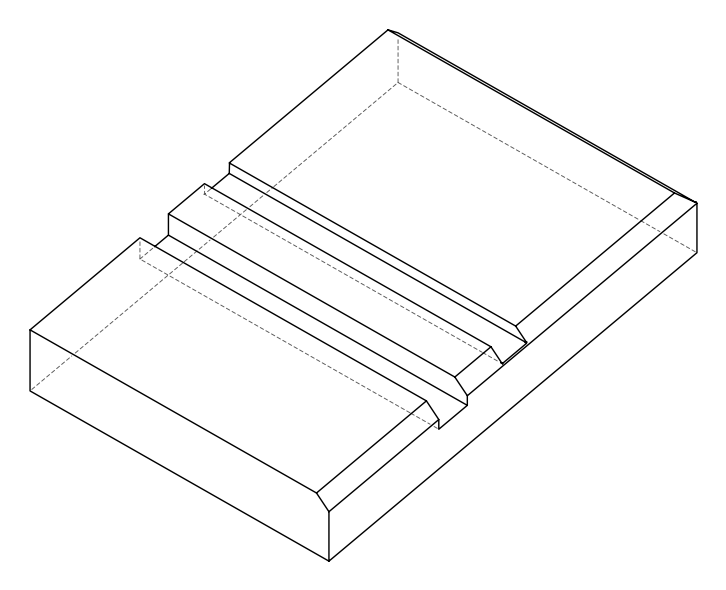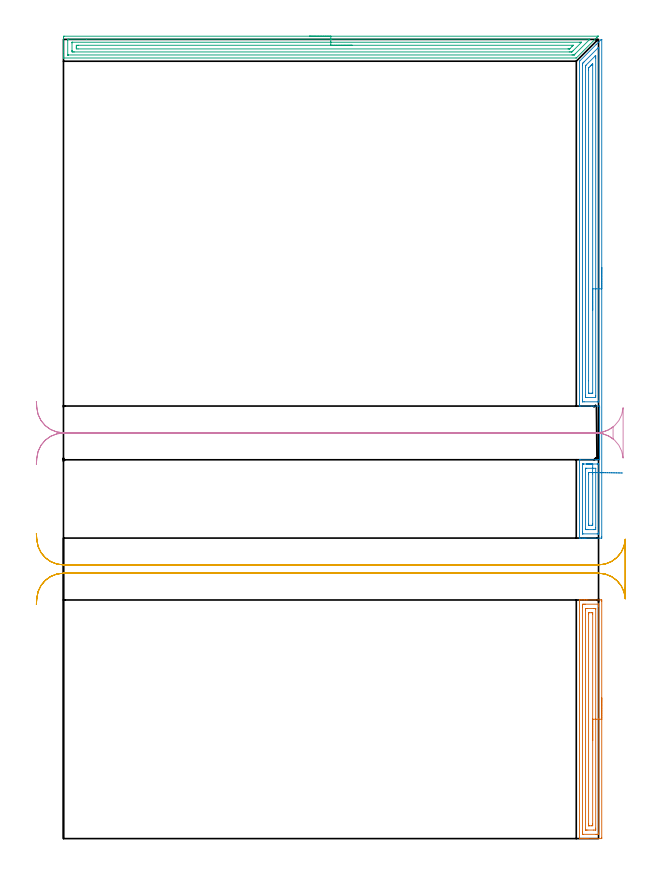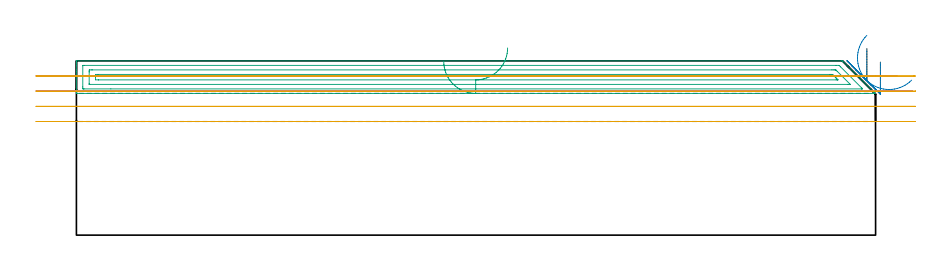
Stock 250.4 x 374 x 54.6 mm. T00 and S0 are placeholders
(PLAN: 5 operations, 1 tool changes, 26.3 min)
(1 AREA_MILL | FG_CHAMFER_SURFACE | UGT0205_001 | 3.81 min | 6367 mm3)
(2 AREA_MILL_1 | FG_CHAMFER_SURFACE_1 | UGT0205_001 | 7.18 min | 12938 mm3)
(3 AREA_MILL_2 | FG_CHAMFER_SURFACE_2 | UGT0205_001 | 8.08 min | 12664 mm3)
(4 MILL_RECTANGULAR_SLOT | SLOT_RECTANGULAR | UGT0201_107 | Follow Part, ap 6.25, ae 75% | 2.37 min | 57748 mm3)
(5 MILL_RECTANGULAR_SLOT_1 | SLOT_RECTANGULAR_1 | UGT0201_107 | Follow Part, ap 6.25, ae 75% | 4.92 min | 136873 mm3)
(TOOL UGT0205_001 | Chamfer Mill 20 x 3 x 45 deg. | D20 FL50 Z2)
(TOOL UGT0201_107 | End Mill 25 mm | D25 FL25 Z2)
(OP 1 AREA_MILL)
G17 G21 G94 G90
T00 M6
G54
G17 G0 G90 X251.9 Y65.85 S1061 M3
G43 Z64.6 H0
Z54.2
G94 G1 Y65.812 Z53.328 F250.
Y65.698 Z52.464
Y65.509 Z51.612
Y65.247 Z50.78
Y64.913 Z49.974
Y64.51 Z49.2
Y64.042 Z48.464
Y63.51 Z47.772
Y62.921 Z47.129
Y62.278 Z46.54
Y61.586 Z46.009
Y60.85 Z45.54
Y60.076 Z45.137
Y59.27 Z44.803
Y58.438 Z44.541
Y57.586 Z44.352
Y56.722 Z44.238
Y55.85 Z44.2
Y0.589
X251.894 Y0.078 Z44.204
X251.891 Y0.01 Z44.206
X251.817 Y0. Z44.28
X245.385 Z50.709
X244.792 Z51.306
X244.509 Z51.588
X243.915 Z52.182
X243.633 Z52.463
X243.068 Z53.031
X242.445 Z53.654
X241.88 Z54.219
X241.745 Z54.354
X241.622 Z54.47
X241.619 Z54.473
X241.502 Y0.01 Z54.588
X241.5 Y0.144 Z54.6
Y111.556
X241.502 Y111.69 Z54.589
X241.62 Y111.697 Z54.473
X241.745 Y111.7 Z54.354
X242.445 Z53.654
X243.068 Z53.032
X243.633 Z52.463
X243.915 Z52.182
X244.509 Z51.588
X244.792 Z51.306
X245.385 Z50.709
X251.52 Z44.577
X251.821 Y111.696 Z44.276
X251.892 Y111.69 Z44.205
X251.899 Y111.617 Z44.199
X251.9 Y111.111 Z44.2
Y55.85
X250.486 Z45.614
X250.485 Y2.533 Z45.615
X250.483 Y2.372 Z45.617
X250.479 Y2.016 Z45.621
X250.128 Y2.005 Z45.972
X249.767 Y2.002 Z46.333
X249.256 Y2. Z46.844
X243.122 Z52.978
X242.974 Y2.003 Z53.126
X242.95 Y2.005 Z53.15
X242.928 Y2.009 Z53.172
X242.921 Y2.036 Z53.179
X242.917 Y2.209 Z53.183
X242.915 Y2.372 Z53.185
X242.914 Y3.103 Z53.186
Y108.437
X242.915 Y109.167 Z53.185
X242.917 Y109.328 Z53.183
X242.921 Y109.684 Z53.179
X243.272 Y109.695 Z52.828
X243.633 Y109.698 Z52.467
X244.144 Y109.7 Z51.956
X250.278 Z45.822
X250.426 Y109.697 Z45.674
X250.45 Y109.695 Z45.65
X250.472 Y109.691 Z45.628
X250.479 Y109.664 Z45.621
X250.483 Y109.491 Z45.617
X250.485 Y109.328 Z45.615
X250.486 Y108.597 Z45.614
Y55.85
X249.071 Z47.029
Y4.862
X249.07 Y4.155 Z47.03
X249.068 Y4.063 Z47.032
X249.065 Y4.02 Z47.035
X249.06 Y4.009 Z47.04
X249.039 Y4.004 Z47.061
X248.891 Y4.002 Z47.209
X248.166 Y4. Z47.934
X245.385 Z50.715
X244.66 Y4.001 Z51.44
X244.509 Y4.005 Z51.591
X244.358 Y4.01 Z51.742
X244.335 Y4.019 Z51.765
X244.332 Y4.045 Z51.768
X244.33 Y4.093 Z51.77
X244.329 Y4.155 Z51.771
X244.328 Y4.338 Z51.772
X244.329 Y106.838 Z51.771
X244.33 Y107.545 Z51.77
X244.332 Y107.637 Z51.768
X244.335 Y107.68 Z51.765
X244.34 Y107.691 Z51.76
X244.361 Y107.696 Z51.739
X244.509 Y107.698 Z51.591
X245.234 Y107.7 Z50.866
X248.014 Z48.086
X248.74 Y107.699 Z47.36
X248.891 Y107.695 Z47.209
X249.042 Y107.69 Z47.058
X249.065 Y107.681 Z47.035
X249.068 Y107.655 Z47.032
X249.07 Y107.607 Z47.03
X249.071 Y107.545 Z47.029
Y107.362
Y55.85
X247.657 Z48.443
X247.656 Y6.828 Z48.444
X247.653 Y6.304 Z48.447
X247.65 Y6.125 Z48.45
X247.641 Y6.01 Z48.459
X247.076 Y6. Z49.024
X246.2 Z49.9
X245.855 Y6.003 Z50.245
X245.769 Y6.007 Z50.331
X245.752 Y6.01 Z50.348
X245.749 Y6.019 Z50.351
X245.746 Y6.049 Z50.354
X245.744 Y6.117 Z50.356
X245.743 Y6.465 Z50.357
Y6.828
X245.744 Y104.872 Z50.356
X245.746 Y105.396 Z50.354
X245.75 Y105.575 Z50.35
X245.759 Y105.69 Z50.341
X246.324 Y105.7 Z49.776
X247.2 Z48.9
X247.545 Y105.697 Z48.555
X247.631 Y105.693 Z48.469
X247.648 Y105.69 Z48.452
X247.651 Y105.681 Z48.449
X247.654 Y105.651 Z48.446
X247.656 Y105.583 Z48.444
X247.657 Y105.235 Z48.443
Y104.872
Y55.85
Y54.978 Z48.481
Y54.114 Z48.595
Y53.262 Z48.783
Y52.43 Z49.046
Y51.624 Z49.38
Y50.85 Z49.782
Y50.114 Z50.251
Y49.422 Z50.782
Y48.779 Z51.372
Y48.19 Z52.015
Y47.658 Z52.707
Y47.19 Z53.443
Y46.787 Z54.217
Y46.453 Z55.023
Y46.191 Z55.855
Y46.002 Z56.706
Y45.888 Z57.571
Y45.85 Z58.443
G0 Z64.6
M5
M2
(OP 2 AREA_MILL_1)
G17 G21 G94 G90
T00 M6
G54
G17 G0 G90 X251.9 Y267.279 S1061 M3
G43 Z64.6 H0
Z54.2
G94 G1 Y267.241 Z53.329 F250.
Y267.128 Z52.464
Y266.939 Z51.612
Y266.676 Z50.78
Y266.343 Z49.974
Y265.94 Z49.2
Y265.471 Z48.464
Y264.94 Z47.772
Y264.351 Z47.129
Y263.707 Z46.54
Y263.015 Z46.009
Y262.279 Z45.54
Y261.506 Z45.137
Y260.7 Z44.803
Y259.868 Z44.541
Y259.016 Z44.352
Y258.151 Z44.238
Y257.279 Z44.2
Y141.213
X251.895 Y140.702 Z44.203
X251.892 Y140.61 Z44.206
X251.795 Y140.6 Z44.303
X244.509 Z51.585
X243.959 Z52.138
X243.633 Z52.463
X243.083 Z53.013
X242.756 Z53.338
X241.783 Z54.316
X241.641 Z54.451
X241.619 Y140.601 Z54.473
X241.502 Y140.61 Z54.588
X241.5 Y140.766 Z54.6
Y176.932
X241.506 Y177.29 Z54.592
X241.813 Y177.3 Z54.285
X249.045 Z47.055
X249.767 Z46.327
X250.644 Z45.451
X250.824 Z45.276
X250.9 Z45.2
Y177.455
X250.897 Y177.825 Z45.197
X250.888 Y178.026 Z45.187
Y178.054
X250.9 Y178.145 Z45.2
X250.898 Y178.271 Z45.194
X250.9 Y178.714 Z45.2
Y201.725
X250.899 Y201.747 Z45.196
X250.9 Y201.758 Z45.2
X250.895 Y201.819 Z45.194
X250.897 Y201.846 Z45.197
X250.898 Y201.878 Z45.198
X250.9 Y202.4 Z45.2
X250.854 Z45.246
X250.644 Z45.451
X248.014 Z48.079
X247.174 Z48.926
X241.864 Z54.236
X241.507 Y202.41 Z54.593
X241.5 Y202.828 Z54.6
Y363.564
X241.504 Y363.795 Z54.589
X241.663 Y363.963 Z54.437
X249.301 Y371.601 Z46.798
X251.549 Y373.85 Z44.55
X251.699 Y373.99 Z44.394
X251.818 Y373.995 Z44.275
X251.829 Y373.992 Z44.264
X251.899 Y373.959 Z44.199
X251.9 Y373.931 Z44.2
Y373.836
Y257.279
X250.486 Z45.614
X250.485 Y204.776 Z45.615
X250.484 Y204.614 Z45.616
X250.481 Y204.433 Z45.619
X250.48 Y204.417 Z45.62
X250.439 Y204.41 Z45.661
X250.328 Y204.405 Z45.772
X250.188 Y204.402 Z45.912
X249.977 Y204.4 Z46.123
X243.633 Z52.467
X242.965 Y204.402 Z53.135
X242.935 Y204.406 Z53.165
X242.927 Y204.408 Z53.173
X242.921 Y204.446 Z53.179
X242.918 Y204.614 Z53.182
X242.914 Y205.346 Z53.186
Y205.507
Y361.778
X242.916 Y362.509 Z53.184
X242.919 Y362.671 Z53.181
X242.921 Y362.758 Z53.179
X242.989 Y362.831 Z53.111
X243.096 Y362.943 Z53.004
X243.231 Y363.081 Z52.869
X243.633 Y363.483 Z52.467
X249.965 Y369.815 Z46.135
X250.139 Y369.984 Z45.961
X250.313 Y370.152 Z45.787
X250.479 Y370.282 Z45.621
X250.484 Y369.978 Z45.616
X250.485 Y369.815 Z45.615
X250.486 Y257.279 Z45.614
X249.071 Z47.029
Y207.293
X249.07 Y207.11 Z47.03
X249.064 Y206.4 Z47.036
X244.335 Z51.765
X244.333 Y206.58 Z51.767
X244.329 Y207.293 Z51.771
Y207.477
Y361.069
X244.33 Y361.424 Z51.77
X244.332 Y361.601 Z51.768
X244.335 Y361.689 Z51.765
X244.339 Y361.729 Z51.761
X244.381 Y361.778 Z51.719
X244.444 Y361.844 Z51.656
X244.509 Y361.91 Z51.591
X248.843 Y366.243 Z47.257
X248.868 Y366.267 Z47.232
X248.891 Y366.285 Z47.209
X249.065 Y366.411 Z47.035
X249.068 Y366.243 Z47.032
X249.07 Y366.061 Z47.03
X249.071 Y365.35 Z47.029
Y365.166
Y257.279
X247.657 Z48.443
Y208.551
X247.655 Y208.475 Z48.445
X247.653 Y208.429 Z48.447
X247.651 Y208.411 Z48.449
X247.637 Y208.41 Z48.463
X247.471 Y208.404 Z48.629
X247.138 Y208.401 Z48.962
X246.928 Y208.4 Z49.172
X246.262 Z49.838
X246.052 Z50.048
X245.866 Y208.403 Z50.234
X245.773 Y208.407 Z50.327
X245.754 Y208.41 Z50.346
X245.749 Y208.419 Z50.351
X245.747 Y208.446 Z50.353
X245.744 Y208.714 Z50.356
X245.743 Y214.28 Z50.357
Y359.628
X245.745 Y359.993 Z50.355
X245.749 Y360.515 Z50.351
X245.756 Y360.695 Z50.344
X245.937 Y360.885 Z50.163
X246.542 Y361.493 Z49.558
X246.984 Y361.935 Z49.116
X247.138 Y362.089 Z48.962
X247.43 Y362.374 Z48.67
X247.567 Y362.506 Z48.533
X247.651 Y362.573 Z48.449
X247.654 Y362.447 Z48.446
X247.656 Y362.361 Z48.444
X247.657 Y362.143 Z48.443
Y361.778
Y257.279
Y256.408 Z48.481
Y255.543 Z48.595
Y254.691 Z48.783
Y253.859 Z49.046
Y253.053 Z49.38
Y252.279 Z49.783
Y251.544 Z50.251
Y250.852 Z50.782
Y250.208 Z51.372
Y249.619 Z52.015
Y249.088 Z52.707
Y248.619 Z53.443
Y248.216 Z54.217
Y247.883 Z55.023
Y247.62 Z55.855
Y247.431 Z56.706
Y247.318 Z57.571
Y247.279 Z58.443
G0 Z64.6
X247.656 Y175.3
Z62.586
G1 X247.067 Z61.943
X246.536 Z61.251
X246.067 Z60.515
X245.664 Z59.741
X245.33 Z58.935
X245.068 Z58.103
X244.879 Z57.251
X244.765 Z56.386
X244.727 Z55.515
X244.765 Z54.643
X244.879 Z53.778
X245.068 Z52.927
X245.33 Z52.095
X245.664 Z51.289
X246.067 Z50.515
X246.536 Z49.779
X247.067 Z49.087
X247.656 Z48.444
X249.767 Z46.333
X249.918 Y175.299 Z46.182
X250.22 Y175.296 Z45.88
X250.422 Y175.291 Z45.678
X250.48 Y175.288 Z45.62
X250.482 Y175.28 Z45.618
X250.484 Y175.25 Z45.616
X250.485 Y175.146 Z45.615
Y143.16
Y142.999
X250.48 Y142.634 Z45.62
X250.479 Y142.618 Z45.621
X250.462 Y142.61 Z45.638
X250.393 Y142.605 Z45.707
X250.289 Y142.602 Z45.811
X250.158 Y142.6 Z45.942
X249.767 Z46.333
X243.147 Y142.601 Z52.953
X242.978 Y142.603 Z53.122
X242.948 Y142.606 Z53.152
X242.921 Y142.61 Z53.179
X242.92 Y142.649 Z53.18
X242.916 Y142.837 Z53.184
X242.915 Y142.999 Z53.185
X242.914 Y143.731 Z53.186
X242.915 Y175.146 Z53.185
X242.916 Y175.237 Z53.184
X242.918 Y175.281 Z53.182
X242.92 Y175.286 Z53.18
X242.943 Y175.29 Z53.157
X243.028 Y175.295 Z53.072
X243.33 Y175.299 Z52.77
X243.482 Y175.3 Z52.618
X247.656 Z48.444
Y173.3
X248.951 Y173.299 Z47.149
X249.057 Y173.29 Z47.043
X249.068 Y173.26 Z47.032
X249.07 Y173.248 Z47.03
X249.071 Y173.176 Z47.029
Y145.494
X249.067 Y144.785 Z47.033
X249.064 Y144.608 Z47.036
X248.891 Y144.605 Z47.209
X248.196 Y144.6 Z47.904
X248.014 Z48.086
X245.385 Z50.715
X244.69 Y144.601 Z51.41
X244.509 Y144.604 Z51.591
X244.335 Y144.611 Z51.765
X244.331 Y144.785 Z51.769
X244.329 Y144.968 Z51.771
Y172.835
X244.334 Y173.203 Z51.766
X244.337 Y173.291 Z51.763
X244.356 Y173.295 Z51.744
X244.407 Y173.298 Z51.693
X244.509 Y173.3 Z51.591
X244.568 Z51.532
X247.656 Z48.444
X247.546 Y171.298 Z48.554
X247.615 Y171.294 Z48.485
X247.646 Y171.29 Z48.454
X247.65 Y171.274 Z48.45
X247.655 Y171.048 Z48.445
X247.657 Y170.681 Z48.443
Y147.464
X247.656 Y146.936 Z48.444
X247.654 Y146.758 Z48.446
X247.65 Y146.626 Z48.45
X247.561 Y146.61 Z48.539
X247.138 Y146.601 Z48.962
X247.109 Y146.6 Z48.991
X246.233 Z49.867
X245.841 Y146.607 Z50.259
X245.749 Y146.61 Z50.351
X245.746 Y146.672 Z50.354
X245.744 Y146.736 Z50.356
X245.743 Y147.099 Z50.357
Y147.464
Y170.317
X245.744 Y170.681 Z50.356
X245.747 Y171.206 Z50.353
X245.749 Y171.277 Z50.351
X245.807 Y171.29 Z50.293
X245.958 Y171.295 Z50.142
X246.262 Y171.299 Z49.838
X247.407 Y171.3 Z48.693
X247.546 Y171.298 Z48.554
X248.189 Y171.289 Z47.964
X248.881 Y171.279 Z47.433
X249.617 Y171.268 Z46.965
X250.391 Y171.257 Z46.562
X251.197 Y171.246 Z46.228
X252.029 Y171.234 Z45.966
X252.88 Y171.222 Z45.777
X253.745 Y171.209 Z45.663
X254.617 Y171.197 Z45.625
X255.488 Y171.185 Z45.663
X256.353 Y171.172 Z45.777
X257.205 Y171.16 Z45.966
X258.036 Y171.148 Z46.229
X258.842 Y171.137 Z46.562
X259.616 Y171.126 Z46.965
X260.352 Y171.115 Z47.434
X261.044 Y171.105 Z47.965
X261.687 Y171.096 Z48.555
G0 Z64.6
M5
M2
(OP 3 AREA_MILL_2)
G17 G21 G94 G90
T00 M6
G54
G17 G0 G90 X115.1 Y375.5 S1061 M3
G43 Z64.6 H0
Z54.4
G94 G1 X115.138 Z53.528 F250.
X115.252 Z52.664
X115.441 Z51.812
X115.703 Z50.98
X116.037 Z50.174
X116.44 Z49.4
X116.909 Z48.664
X117.44 Z47.972
X118.029 Z47.329
X118.672 Z46.74
X119.364 Z46.208
X120.1 Z45.74
X120.874 Z45.337
X121.68 Z45.003
X122.512 Z44.741
X123.364 Z44.552
X124.228 Z44.438
X125.1 Z44.4
X250.135
X250.19 Y375.497 Z44.401
X250.191 Y375.496 Z44.402
X250.19 Y375.489 Z44.409
X250.02 Y375.318 Z44.578
X249.892 Y375.191 Z44.707
X249.642 Y374.942 Z44.958
X240.13 Y365.431 Z54.468
X239.995 Y365.305 Z54.59
X239.778 Y365.3 Z54.6
X0.159
X0.01 Y365.303 Z54.588
X0.006 Y365.362 Z54.529
X0. Y365.749 Z54.151
Y366.186 Z53.713
Y366.823 Z53.072
Y368.036 Z51.861
Y368.612 Z51.282
Y374.871 Z45.026
X0.002 Y375.161 Z44.737
X0.01 Y375.492 Z44.406
X0.34 Y375.499 Z44.399
X125.1 Y375.5 Z44.4
Y374.086 Z45.814
X245.917 Y374.085 Z45.815
X246.025 Y374.084 Z45.816
X246.134 Y374.08 Z45.82
X246.311 Y374.072 Z45.828
X246.222 Y373.977 Z45.923
X246.125 Y373.876 Z46.024
X246.025 Y373.775 Z46.125
X239.426 Y367.176 Z52.724
X239.071 Y366.823 Z53.077
X238.975 Y366.734 Z53.166
X238.961 Y366.723 Z53.177
X238.939 Y366.72 Z53.18
X238.886 Y366.717 Z53.183
X238.102 Y366.714 Z53.186
X237.993
X2.39 Y366.715 Z53.185
X2.281 Y366.716 Z53.184
X2.064 Y366.72 Z53.18
X2.009 Y366.721 Z53.179
X2.007 Y366.734 Z53.166
X2.003 Y366.768 Z53.132
X2.001 Y366.823 Z53.077
Y373.472 Z46.428
X2.008 Y373.977 Z45.923
X2.01 Y374.068 Z45.832
X2.173 Y374.079 Z45.821
X2.283 Y374.084 Z45.816
X2.39 Y374.085 Z45.815
X10.794 Y374.086 Z45.814
X125.1
Y372.672 Z47.228
X241.563 Y372.671 Z47.229
X241.974
X242.181 Y372.669 Z47.231
X242.455 Y372.664 Z47.236
X242.456 Y372.66 Z47.24
X242.455 Y372.656 Z47.244
X238.413 Y368.612 Z51.288
X238.202 Y368.403 Z51.497
X237.993 Y368.197 Z51.703
X237.935 Y368.146 Z51.754
X237.889 Y368.135 Z51.765
X237.788 Y368.133 Z51.767
X237.582 Y368.13 Z51.77
X237.101 Y368.129 Z51.771
X236.691 Y368.128 Z51.772
X5.067 Y368.129 Z51.771
X4.656 Y368.13 Z51.77
X4.175 Y368.133 Z51.767
X4.024 Y368.135 Z51.765
X4.009 Y368.437 Z51.463
X4.003 Y368.612 Z51.288
X4.001 Y368.786 Z51.114
Y372.363 Z47.537
X4.005 Y372.539 Z47.361
X4.01 Y372.654 Z47.246
X4.017 Y372.666 Z47.234
X4.026 Y372.668 Z47.232
X4.054 Y372.67 Z47.23
X4.175 Y372.671 Z47.229
X125.1 Y372.672 Z47.228
Y371.257 Z48.643
X238.03
X238.386 Y371.255 Z48.645
X238.563 Y371.252 Z48.648
X238.591 Y371.25 Z48.65
X238.584 Y371.24 Z48.66
X238.561 Y371.213 Z48.687
X238.319 Y370.968 Z48.932
X238.076 Y370.724 Z49.176
X237.993 Y370.642 Z49.258
X237.101 Y369.75 Z50.15
X236.978 Y369.629 Z50.271
X236.923 Y369.579 Z50.321
X236.894 Y369.555 Z50.345
X236.849 Y369.55 Z50.35
X236.636 Y369.546 Z50.354
X236.208 Y369.543 Z50.357
X236.172
X6.815
X6.01 Y369.553 Z50.347
X6. Y370.36 Z49.54
Y370.4 Z49.5
X6.007 Y371.247 Z48.653
X6.852 Y371.257 Z48.643
X6.889
X125.1
X125.972 Z48.681
X126.837 Z48.795
X127.688 Z48.983
X128.52 Z49.246
X129.326 Z49.58
X130.1 Z49.982
X130.836 Z50.451
X131.528 Z50.982
X132.171 Z51.572
X132.76 Z52.215
X133.292 Z52.907
X133.76 Z53.643
X134.163 Z54.416
X134.497 Z55.222
X134.759 Z56.054
X134.948 Z56.906
X135.062 Z57.771
X135.1 Z58.643
G0 Z64.6
M5
M2
(OP 4 MILL_RECTANGULAR_SLOT)
G17 G21 G94 G90
T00 M6
G54
G17 G0 G90 X-12.678 Y175.173 S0 M3
G43 Z64.6 H0
Z49.9
G94 G1 X-12.47 Y178.166 F250.
G2 X0. Y189.8 R12.5 F500.
G1 X249.4
G2 X257.2 Y187.068 R12.5
G1 Y192.632
G2 X249.4 Y189.9 R12.5
G1 X0.
G2 X-12.47 Y201.535 R12.5
G1 X-12.678 Y204.527 F250.
G0 Y175.173 Z45.2
G1 X-12.47 Y178.165
G2 X0. Y189.8 R12.5 F500.
G1 X249.4
G2 X261.869 Y178.181 R12.5
G1 X261.899
Y201.52
X261.869
G2 X249.4 Y189.9 R12.5
G1 X0.
G2 X-12.47 Y201.535 R12.5
G1 X-12.678 Y204.527 F250.
G0 Z64.6
M5
M2
(OP 5 MILL_RECTANGULAR_SLOT_1)
G17 G21 G94 G90
T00 M6
G54
G17 G0 G90 X-12.678 Y109.573 S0 M3
G43 Z64.6 H0
Z49.85
G94 G1 X-12.47 Y112.566 F250.
G2 X0. Y124.2 R12.5 F500.
G1 X250.4
G2 X262.385 Y115.252 R12.5
G1 X262.413 Y115.244
G3 X262.9 Y118.683 R12.5
G1 Y133.61
G3 X262.412 Y137.052 R12.5
G1 X262.383 Y137.044
G2 X250.4 Y128.1 R12.5
G1 X0.
G2 X-12.47 Y139.735 R12.5
G1 X-12.678 Y142.727 F250.
G0 Y109.573 Z45.1
G1 X-12.47 Y112.566
G2 X0. Y124.2 R12.5 F500.
G1 X250.4
G2 X262.846 Y112.858 R12.5
G1 X262.876 Y112.857
G3 X262.9 Y113.614 R12.5
G1 Y138.738
G3 X262.878 Y139.464 R12.5
G1 X262.848 Y139.462
G2 X250.4 Y128.1 R12.5
G1 X0.
G2 X-12.47 Y139.735 R12.5
G1 X-12.678 Y142.727 F250.
G0 Y109.573 Z40.35
G1 X-12.47 Y112.566
G2 X0. Y124.2 R12.5 F500.
G1 X250.4
G2 X262.89 Y112.2 R12.5
G1 Y140.1
G2 X250.4 Y128.1 R12.5
G1 X0.
G2 X-12.47 Y139.735 R12.5
G1 X-12.678 Y142.727 F250.
G0 Y109.573 Z35.6
G1 X-12.47 Y112.565
G2 X0. Y124.2 R12.5 F500.
G1 X250.4
G2 X262.89 Y112.2 R12.5
G1 Y140.1
G2 X250.4 Y128.1 R12.5
G1 X0.
G2 X-12.47 Y139.735 R12.5
G1 X-12.678 Y142.727 F250.
G0 Z64.6
M5
M2
